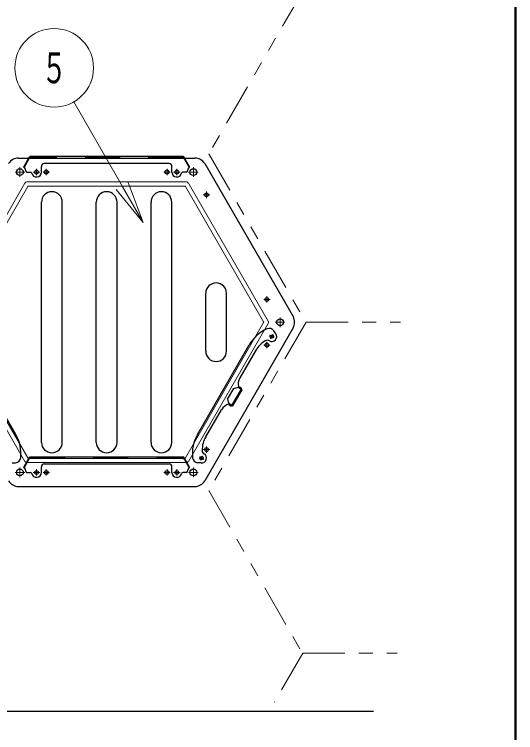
# Model space of a CAD drawing. Units: millimetres on the paper, scale 1:50. Extents: x -385 to 840, y 0 to 267.
# Drawn here: x 384.3 to 420, y 55.3 to 106.5 of the extents above; entities that cross this region are included whole.
import ezdxf
from ezdxf.enums import TextEntityAlignment as Align

# ---------------------------------------------------------------- set-up
doc = ezdxf.new("R2010")
doc.units = ezdxf.units.MM
for name, pattern in [('USER1', [4.5, 2.5, -2]), ('USER2', [6, 3, -1, 1, -1]), ('USER3', [8, 3, -1, 1, -1, 1, -1])]:
    doc.linetypes.add(name, pattern=pattern)
doc.layers.add('1_50', color=7, linetype='Continuous', lineweight=25)
doc.layers.add('LY_3', color=7, linetype='Continuous', lineweight=13)
doc.styles.add('ＭＳ ゴシック', font='')
doc.styles.get('ＭＳ ゴシック').set_extended_font_data('MS Gothic')

msp = doc.modelspace()

# ---------------------------------------------------------------- linework, layer by layer
at = {"layer": '1_50', "linetype": 'USER3', "lineweight": 13}
for p, q in [((404.893, 108.217), (398.138, 96.517)), ((398.138, 96.517), (405.066, 84.517)), ((405.066, 84.517), (398.138, 72.517)), ((405.066, 84.517), (411.806, 84.517)), ((398.138, 72.517), (404.829, 60.927)), ((404.829, 60.927), (402.817, 57.442)), ((404.829, 60.927), (411.57, 60.927))]:
    msp.add_line(p, q, dxfattribs=at)
at = {"layer": '1_50', "lineweight": 13}
for p, q in [((393.466, 91.622), (388.521, 100.217)), ((393.466, 91.622), (391.97, 94.222)), ((392.404, 94.472), (393.466, 91.622)), ((393.466, 91.622), (391.537, 93.973))]:
    msp.add_line(p, q, dxfattribs=at)
at = {"layer": '1_50', "color": 131}
for p, q in [((384.57, 96.217), (397.156, 96.217)), ((397.849, 95.817), (404.142, 84.917)), ((404.142, 84.117), (397.849, 73.217)), ((384.57, 72.817), (397.156, 72.817))]:
    msp.add_line(p, q, dxfattribs=at)
at = {"layer": '1_50', "color": 190}
for p, q in [((384.964, 95.6), (385.367, 96.297)), ((396.325, 96.317), (385.401, 96.317)), ((385.465, 96.271), (385.465, 96.317)), ((396.261, 96.271), (396.261, 96.317)), ((396.762, 95.6), (396.359, 96.297)), ((385.405, 96.211), (385.34, 96.211)), ((395.313, 95.817), (386.413, 95.817)), ((396.321, 96.211), (396.386, 96.211)), ((385.164, 95.217), (385.424, 95.217)), ((386.213, 95.217), (386.213, 95.617)), ((395.513, 95.217), (395.513, 95.617)), ((396.562, 95.217), (396.302, 95.217)), ((384.964, 74.2), (385.367, 74.897)), ((385.405, 74.811), (385.34, 74.811)), ((385.401, 74.917), (396.325, 74.917)), ((385.465, 74.871), (385.465, 74.917)), ((396.261, 74.871), (396.261, 74.917)), ((396.321, 74.811), (396.386, 74.811)), ((396.762, 74.2), (396.359, 74.897)), ((386.213, 73.817), (386.213, 74.217)), ((386.413, 74.417), (395.313, 74.417)), ((395.513, 73.817), (395.513, 74.217)), ((385.164, 73.817), (385.424, 73.817)), ((396.562, 73.817), (396.302, 73.817))]:
    msp.add_line(p, q, dxfattribs=at)
at = {"layer": '1_50', "color": 190, "linetype": 'USER1', "lineweight": 13}
for p, q in [((385.005, 95.578), (385.405, 96.271)), ((396.321, 96.271), (385.405, 96.271)), ((396.721, 95.578), (396.321, 96.271)), ((385.005, 95.578), (384.965, 95.601)), ((396.721, 95.578), (396.761, 95.601)), ((385.005, 74.178), (385.405, 74.871)), ((385.405, 74.871), (396.321, 74.871)), ((396.721, 74.178), (396.321, 74.871)), ((385.005, 74.178), (384.965, 74.201)), ((396.721, 74.178), (396.761, 74.201))]:
    msp.add_line(p, q, dxfattribs=at)
at = {"layer": '1_50', "linetype": 'USER2', "lineweight": 13}
for p, q in [((385.025, 95.217), (384.345, 95.217)), ((384.685, 95.557), (384.685, 94.877)), ((397.381, 95.217), (396.701, 95.217)), ((397.041, 95.557), (397.041, 94.877)), ((403.558, 84.517), (402.878, 84.517)), ((403.218, 84.857), (403.218, 84.177)), ((385.025, 73.817), (384.345, 73.817)), ((384.685, 74.157), (384.685, 73.477)), ((397.381, 73.817), (396.701, 73.817)), ((397.041, 74.157), (397.041, 73.477))]:
    msp.add_line(p, q, dxfattribs=at)
at = {"layer": '1_50', "color": 2, "linetype": 'USER2', "lineweight": 13}
for p, q in [((385.633, 95.217), (386.093, 95.217)), ((385.863, 95.447), (385.863, 94.987)), ((386.793, 95.217), (386.333, 95.217)), ((386.563, 95.447), (386.563, 94.987)), ((395.393, 95.217), (394.933, 95.217)), ((395.163, 95.447), (395.163, 94.987)), ((395.633, 95.217), (396.093, 95.217)), ((395.863, 95.447), (395.863, 94.987)), ((397.98, 93.821), (397.98, 93.361)), ((397.75, 93.591), (398.21, 93.591)), ((402.05, 86.143), (402.51, 86.143)), ((402.28, 86.373), (402.28, 85.913)), ((402.28, 82.661), (402.28, 83.121)), ((402.05, 82.891), (402.51, 82.891)), ((397.75, 75.443), (398.21, 75.443)), ((397.98, 75.213), (397.98, 75.673)), ((386.093, 73.817), (385.633, 73.817)), ((385.863, 74.047), (385.863, 73.587)), ((386.793, 73.817), (386.333, 73.817)), ((386.563, 73.587), (386.563, 74.047)), ((395.393, 73.817), (394.933, 73.817)), ((395.163, 73.587), (395.163, 74.047)), ((396.093, 73.817), (395.633, 73.817)), ((395.863, 74.047), (395.863, 73.587))]:
    msp.add_line(p, q, dxfattribs=at)
at = {"layer": '1_50', "color": 131, "lineweight": 13}
for p, q in [((379.362, 84.597), (385.043, 94.437)), ((379.68, 84.547), (385.245, 94.187)), ((385.182, 94.517), (396.544, 94.517)), ((385.297, 94.217), (396.429, 94.217)), ((396.481, 94.187), (402.046, 84.547)), ((396.683, 94.437), (402.364, 84.597)), ((385.245, 74.847), (379.68, 84.487)), ((402.046, 84.487), (396.481, 74.847)), ((385.043, 74.597), (379.362, 84.437)), ((402.364, 84.437), (396.683, 74.597)), ((396.429, 74.817), (385.297, 74.817)), ((396.544, 74.517), (385.182, 74.517))]:
    msp.add_line(p, q, dxfattribs=at)
at = {"layer": '1_50'}
for p, q in [((386.223, 75.957), (386.223, 93.077)), ((387.703, 75.957), (387.703, 93.077)), ((390.123, 75.957), (390.123, 93.077)), ((391.603, 75.957), (391.603, 93.077)), ((394.023, 75.957), (394.023, 93.077)), ((395.503, 75.957), (395.503, 93.077)), ((397.923, 82.457), (397.923, 86.577)), ((399.403, 82.457), (399.403, 86.577)), ((353.021, 56.817), (409.88, 56.817))]:
    msp.add_line(p, q, dxfattribs=at)
at = {"layer": '1_50', "color": 190, "linetype": 'USER2', "lineweight": 13}
for p, q in [((402.474, 83.587), (402.785, 83.407)), ((402.54, 83.341), (402.72, 83.653)), ((397.474, 74.927), (397.785, 74.747)), ((397.72, 74.993), (397.54, 74.681))]:
    msp.add_line(p, q, dxfattribs=at)
at = {"layer": '1_50', "color": 70}
for p, q in [((402.918, 83.696), (402.776, 83.902)), ((384.394, 76.523), (380.705, 82.912)), ((397.333, 76.523), (401.021, 82.912)), ((401.466, 82.482), (400.357, 80.561)), ((399.805, 78.604), (400.455, 79.73)), ((399.86, 78.572), (400.51, 79.698)), ((400.316, 79.81), (400.51, 79.698)), ((399.666, 78.684), (399.86, 78.572)), ((397.927, 76.352), (399.036, 78.273)), ((384.124, 74.488), (384.374, 74.508)), ((397.602, 74.488), (397.352, 74.508))]:
    msp.add_line(p, q, dxfattribs=at)
at = {"layer": '1_50', "color": 40}
for p, q in [((399.917, 79.798), (400.326, 79.908)), ((400.326, 79.908), (400.448, 79.838)), ((399.477, 79.036), (399.917, 79.798)), ((399.79, 78.578), (400.47, 79.756)), ((399.477, 79.036), (399.586, 78.626)), ((399.586, 78.626), (399.708, 78.556))]:
    msp.add_line(p, q, dxfattribs=at)
at = {"layer": '1_50', "lineweight": 13}
msp.add_circle((387.125, 102.644), 2.8, dxfattribs=at)
at = {"layer": '1_50', "color": 131}
for centre in [(384.685, 95.217), (397.041, 95.217), (403.218, 84.517), (384.685, 73.817), (397.041, 73.817)]:
    msp.add_circle(centre, 0.24, dxfattribs=at)
at = {"layer": '1_50', "color": 2}
for centre in [(385.863, 95.217), (386.563, 95.217), (395.163, 95.217), (395.863, 95.217), (397.98, 93.591), (402.28, 86.143), (402.28, 82.891), (397.98, 75.443), (385.863, 73.817), (386.563, 73.817), (395.163, 73.817), (395.863, 73.817)]:
    msp.add_circle(centre, 0.135, dxfattribs=at)
at = {"layer": '1_50', "color": 190}
for centre in [(402.63, 83.497), (397.63, 74.837)]:
    msp.add_circle(centre, 0.12, dxfattribs=at)
at = {"layer": '1_50', "color": 131}
for centre, start, end in [((384.57, 95.417), 90, 150), ((397.156, 95.417), 30, 90), ((403.449, 84.517), 330, 30), ((384.57, 73.617), 210, 270), ((397.156, 73.617), 270, 330)]:
    msp.add_arc(centre, 0.8, start, end, dxfattribs=at)
at = {"layer": '1_50', "color": 190}
for centre, radius, start, end in [((385.401, 96.277), 0.04, 90, 150), ((385.405, 96.271), 0.06, 270, 0), ((396.321, 96.271), 0.06, 180, 270), ((396.325, 96.277), 0.04, 30, 90), ((385.34, 96.171), 0.04, 90, 150), ((386.413, 95.617), 0.2, 90, 180), ((395.313, 95.617), 0.2, 0, 90), ((396.386, 96.171), 0.04, 30, 90), ((384.999, 95.58), 0.04, 150, 229.1931), ((384.685, 95.217), 0.44, 4.7802, 49.1931), ((385.164, 95.257), 0.04, 184.7802, 270), ((385.424, 95.117), 0.1, 12.8396, 90), ((385.863, 95.217), 0.35, 192.8396, 0), ((395.863, 95.217), 0.35, 180, 347.1604), ((396.302, 95.117), 0.1, 90, 167.1604), ((396.562, 95.257), 0.04, 270, 355.2198), ((397.041, 95.217), 0.44, 130.8069, 175.2198), ((396.727, 95.58), 0.04, 310.8069, 30), ((385.34, 74.771), 0.04, 90, 150), ((385.401, 74.877), 0.04, 90, 150), ((385.405, 74.871), 0.06, 270, 0), ((396.321, 74.871), 0.06, 180, 270), ((396.325, 74.877), 0.04, 30, 90), ((396.386, 74.771), 0.04, 30, 90), ((386.413, 74.217), 0.2, 90, 180), ((395.313, 74.217), 0.2, 0, 90), ((384.999, 74.18), 0.04, 150, 229.1931), ((384.685, 73.817), 0.44, 4.7802, 49.1931), ((385.164, 73.857), 0.04, 184.7802, 270), ((385.424, 73.717), 0.1, 12.8396, 90), ((385.863, 73.817), 0.35, 192.8396, 0), ((395.863, 73.817), 0.35, 180, 347.1604), ((396.302, 73.717), 0.1, 90, 167.1604), ((396.562, 73.857), 0.04, 270, 355.2198), ((397.041, 73.817), 0.44, 130.8069, 175.2198), ((396.727, 74.18), 0.04, 310.8069, 30)]:
    msp.add_arc(centre, radius, start, end, dxfattribs=at)
at = {"layer": '1_50', "color": 131, "lineweight": 13}
for centre, radius, start, end in [((385.182, 94.357), 0.16, 90, 150), ((385.297, 94.157), 0.06, 90, 150), ((396.429, 94.157), 0.06, 30, 90), ((396.544, 94.357), 0.16, 30, 90), ((401.994, 84.517), 0.06, 330, 30), ((402.225, 84.517), 0.16, 330, 30), ((385.297, 74.877), 0.06, 210, 270), ((396.429, 74.877), 0.06, 270, 330), ((385.182, 74.677), 0.16, 210, 270), ((396.544, 74.677), 0.16, 270, 330)]:
    msp.add_arc(centre, radius, start, end, dxfattribs=at)
at = {"layer": '1_50'}
for centre, start, end in [((386.963, 93.077), 0, 180), ((390.863, 93.077), 0, 180), ((394.763, 93.077), 0, 180), ((398.663, 86.577), 0, 180), ((398.663, 82.457), 180, 0), ((386.963, 75.957), 180, 0), ((390.863, 75.957), 180, 0), ((394.763, 75.957), 180, 0)]:
    msp.add_arc(centre, 0.74, start, end, dxfattribs=at)
at = {"layer": '1_50', "color": 70}
for centre, radius, start, end in [((403.371, 81.555), 2.713, 113.5555, 150), ((402.446, 83.675), 0.4, 34.5491, 113.5555), ((402.63, 83.497), 0.35, 240, 34.5491), ((403.198, 81.482), 2, 121.3056, 150), ((402.31, 82.943), 0.29, 60, 121.3056), ((401.136, 80.111), 0.9, 150, 195.5225), ((400.366, 79.897), 0.1, 195.5225, 240), ((399.816, 77.823), 0.9, 104.4775, 150), ((399.616, 78.598), 0.1, 60, 104.4775), ((382.044, 75.166), 2.713, 353.5555, 30), ((399.682, 75.166), 2.713, 150, 186.4445), ((399.659, 75.352), 2, 150, 178.6944), ((397.95, 75.391), 0.29, 178.6944, 240), ((384.342, 74.907), 0.4, 274.5491, 353.5555), ((397.384, 74.907), 0.4, 186.4445, 265.4509), ((397.63, 74.837), 0.35, 265.4509, 60)]:
    msp.add_arc(centre, radius, start, end, dxfattribs=at)
at = {"layer": '1_50', "color": 40}
for centre, start, end in [((400.418, 79.786), 330, 60), ((399.738, 78.608), 240, 330)]:
    msp.add_arc(centre, 0.06, start, end, dxfattribs=at)
at = {"layer": 'LY_3', "lineweight": 50}
msp.add_line((420, 0), (420, 267), dxfattribs=at)

# ---------------------------------------------------------------- texts
at = {"layer": '1_50', "style": 'ＭＳ ゴシック', "width": 0.6}
msp.add_text('５', height=2.199, dxfattribs=at).set_placement((387.125, 102.644), align=Align.MIDDLE_CENTER)

doc.saveas('drawing.dxf')
